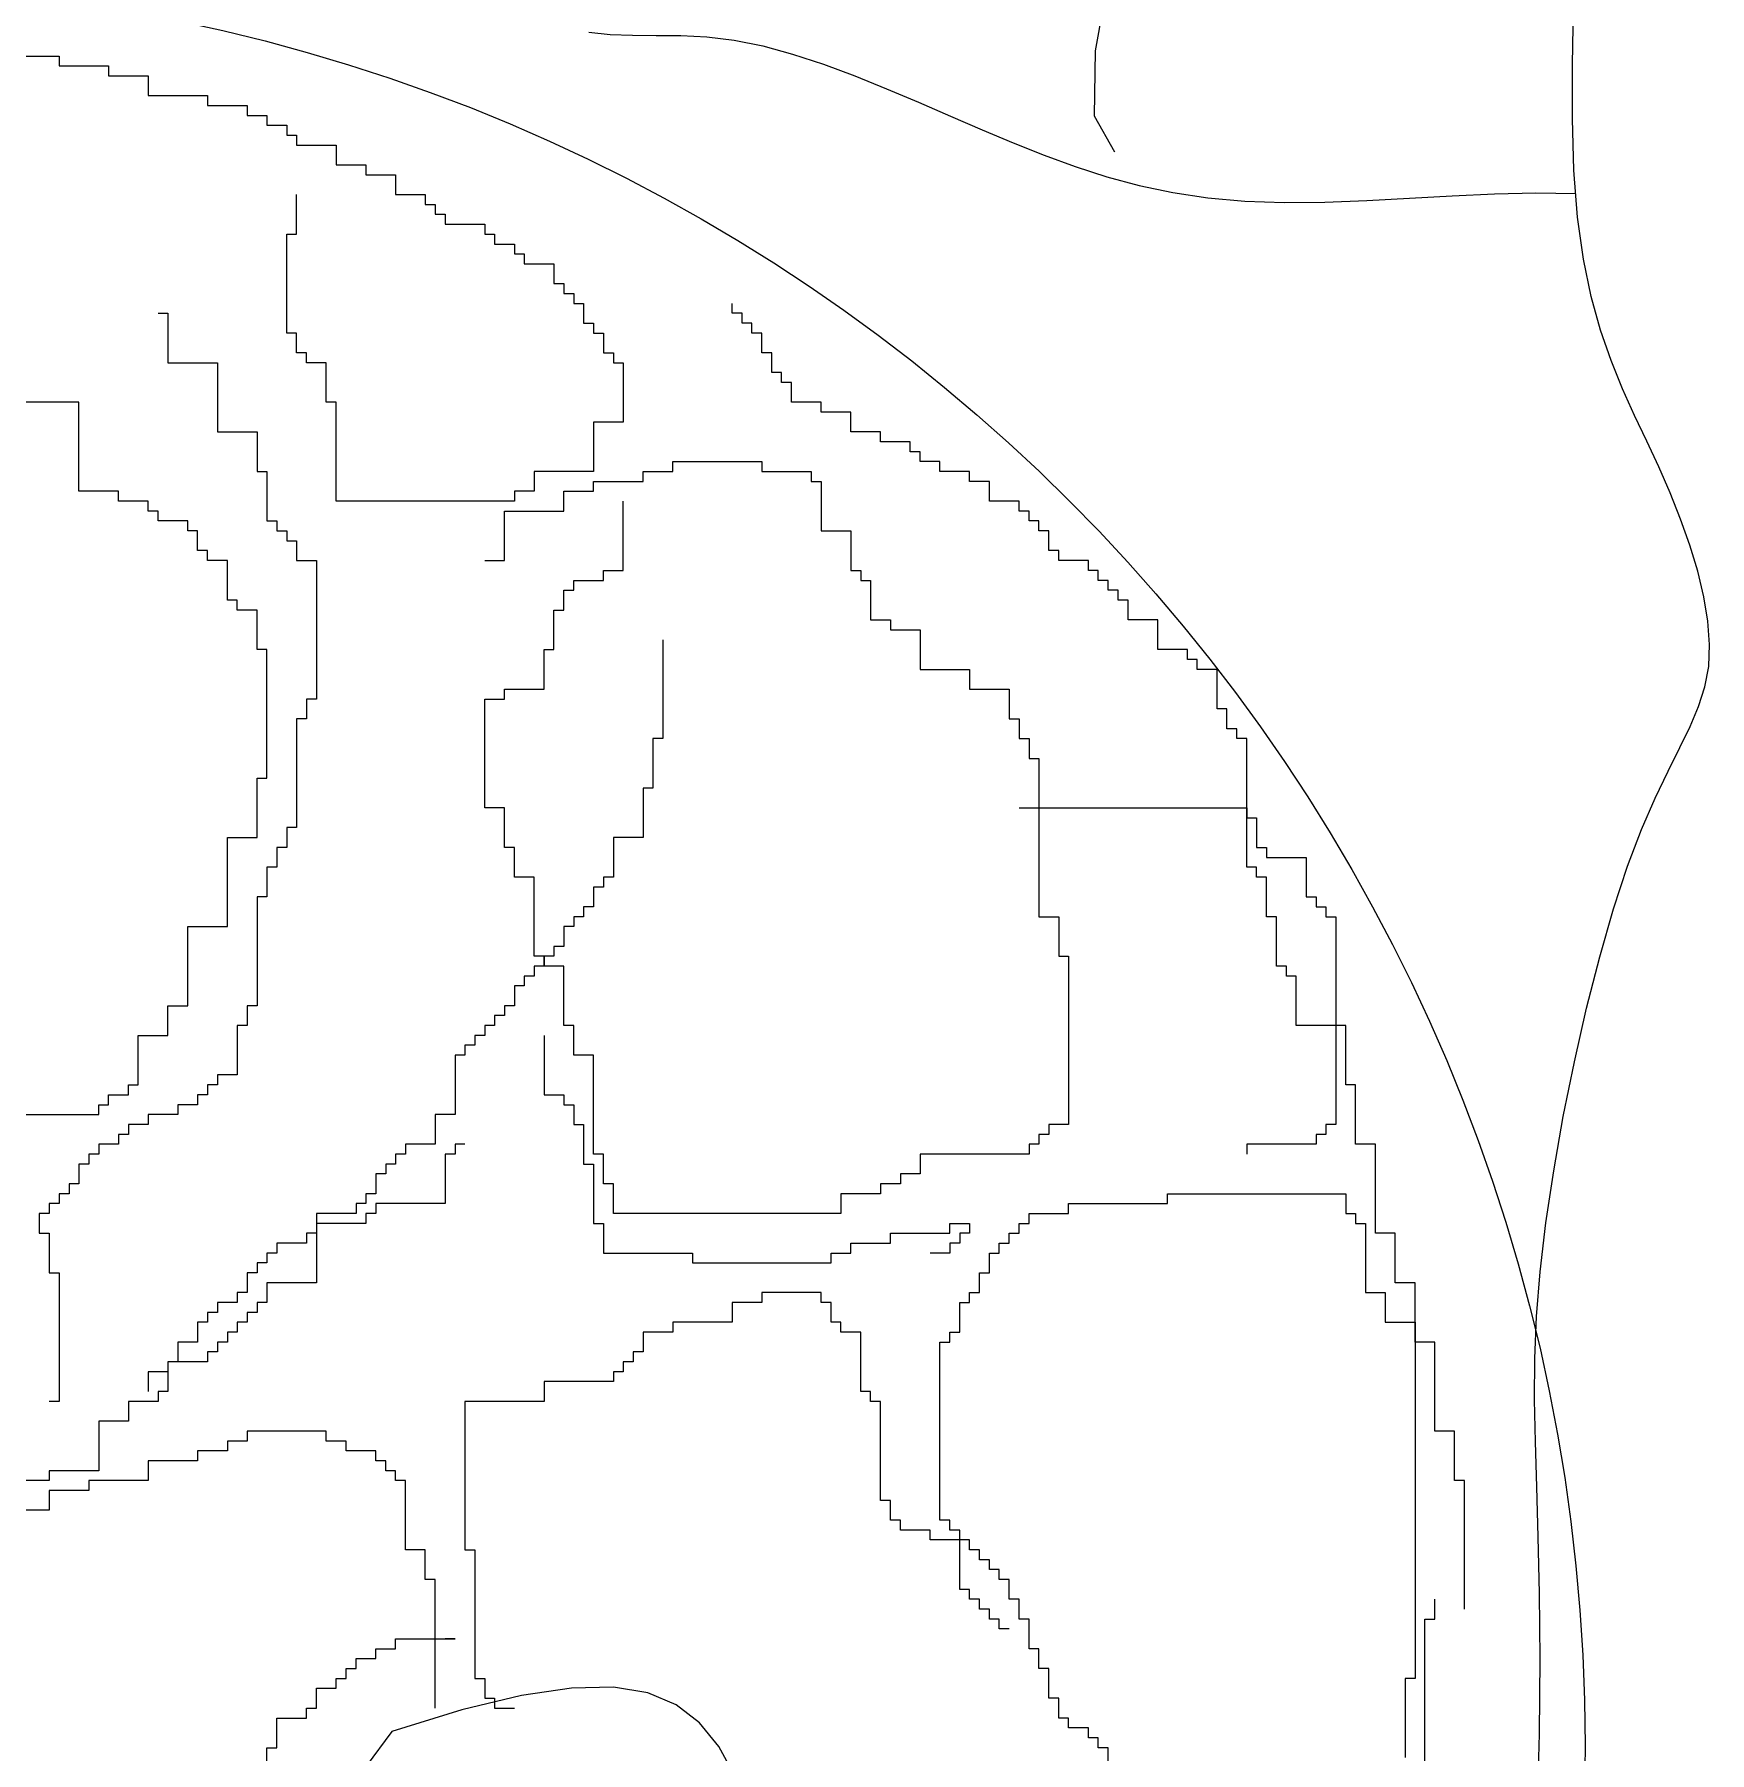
# Model space of a CAD drawing. Extents: x 1757 to 2197, y 240 to 1342.
# Drawn here: x 2137.6 to 2196.6, y 704.3 to 764.7 of the extents above; entities that cross this region are included whole.
import ezdxf

# ---------------------------------------------------------------- set-up
doc = ezdxf.new("R2010")
doc.units = 0
doc.header["$LTSCALE"] = 10
doc.header["$MEASUREMENT"] = 0
for name, color, linetype in [('3', 3, 'CONTINUOUS'), ('4', 4, 'CONTINUOUS'), ('7', 7, 'CONTINUOUS')]:
    doc.layers.add(name, color=color, linetype=linetype)

msp = doc.modelspace()

# ---------------------------------------------------------------- linework, layer by layer
at = {"layer": '3'}
for p, q in [((2134.662, 763.959), (2138.493, 763.959)), ((2138.493, 763.959), (2138.493, 763.611)), ((2138.493, 763.611), (2140.235, 763.611)), ((2140.235, 763.611), (2140.235, 763.263)), ((2140.235, 763.263), (2141.628, 763.263)), ((2141.628, 763.263), (2141.628, 762.567)), ((2141.628, 762.567), (2143.718, 762.567)), ((2143.718, 762.567), (2143.718, 762.219)), ((2143.718, 762.219), (2145.112, 762.219)), ((2145.112, 762.219), (2145.112, 761.871)), ((2145.112, 761.871), (2145.808, 761.871)), ((2145.808, 761.871), (2145.808, 761.523)), ((2145.808, 761.523), (2146.505, 761.523)), ((2146.505, 761.523), (2146.505, 761.175)), ((2146.505, 761.175), (2146.853, 761.175)), ((2146.853, 761.175), (2146.853, 760.826)), ((2146.853, 760.826), (2148.247, 760.826)), ((2148.247, 760.826), (2148.247, 760.13)), ((2148.247, 760.13), (2149.292, 760.13)), ((2149.292, 760.13), (2149.292, 759.782)), ((2149.292, 759.782), (2150.337, 759.782)), ((2150.337, 759.782), (2150.337, 759.086)), ((2146.853, 757.693), (2146.853, 759.086)), ((2150.337, 759.086), (2151.382, 759.086)), ((2151.382, 759.086), (2151.382, 758.738)), ((2151.382, 758.738), (2151.73, 758.738)), ((2151.73, 758.738), (2151.73, 758.39)), ((2151.73, 758.39), (2152.078, 758.39)), ((2152.078, 758.39), (2152.078, 758.041)), ((2146.505, 754.212), (2146.505, 757.693)), ((2146.505, 757.693), (2146.853, 757.693)), ((2152.078, 758.041), (2153.472, 758.041)), ((2153.472, 758.041), (2153.472, 757.693)), ((2153.472, 757.693), (2153.82, 757.693)), ((2153.82, 757.693), (2153.82, 757.345)), ((2153.82, 757.345), (2154.516, 757.345)), ((2154.516, 757.345), (2154.516, 756.997)), ((2154.516, 756.997), (2154.865, 756.997)), ((2154.865, 756.997), (2154.865, 756.649)), ((2154.865, 756.649), (2155.91, 756.649)), ((2155.91, 756.649), (2155.91, 755.953)), ((2155.91, 755.953), (2156.258, 755.953)), ((2156.258, 755.953), (2156.258, 755.605)), ((2156.258, 755.605), (2156.606, 755.605)), ((2156.606, 755.605), (2156.606, 755.257)), ((2156.606, 755.257), (2156.955, 755.257)), ((2156.955, 755.257), (2156.955, 754.56)), ((2162.18, 754.908), (2162.18, 755.257)), ((2141.977, 754.908), (2142.325, 754.908)), ((2142.325, 754.908), (2142.325, 753.168)), ((2162.528, 754.908), (2162.18, 754.908)), ((2162.528, 754.56), (2162.528, 754.908)), ((2146.853, 754.212), (2146.505, 754.212)), ((2146.853, 753.516), (2146.853, 754.212)), ((2156.955, 754.56), (2157.303, 754.56)), ((2157.303, 754.56), (2157.303, 754.212)), ((2157.303, 754.212), (2157.651, 754.212)), ((2157.651, 754.212), (2157.651, 753.516)), ((2162.876, 754.56), (2162.528, 754.56)), ((2162.876, 754.212), (2162.876, 754.56)), ((2163.225, 754.212), (2162.876, 754.212)), ((2163.225, 753.516), (2163.225, 754.212)), ((2147.202, 753.516), (2146.853, 753.516)), ((2147.202, 753.168), (2147.202, 753.516)), ((2157.651, 753.516), (2158, 753.516)), ((2158, 753.516), (2158, 753.168)), ((2163.573, 753.516), (2163.225, 753.516)), ((2163.573, 752.82), (2163.573, 753.516)), ((2142.325, 753.168), (2144.067, 753.168)), ((2144.067, 753.168), (2144.067, 750.731)), ((2147.898, 753.168), (2147.202, 753.168)), ((2147.898, 751.775), (2147.898, 753.168)), ((2158, 753.168), (2158.348, 753.168)), ((2158.348, 753.168), (2158.348, 751.079)), ((2163.921, 752.82), (2163.573, 752.82)), ((2163.921, 752.472), (2163.921, 752.82)), ((2164.27, 752.472), (2163.921, 752.472)), ((2164.27, 751.775), (2164.27, 752.472)), ((2139.19, 751.775), (2136.404, 751.775)), ((2139.19, 748.642), (2139.19, 751.775)), ((2148.247, 751.775), (2147.898, 751.775)), ((2148.247, 748.294), (2148.247, 751.775)), ((2165.315, 751.775), (2164.27, 751.775)), ((2165.315, 751.427), (2165.315, 751.775)), ((2158.348, 751.079), (2157.303, 751.079)), ((2157.303, 751.079), (2157.303, 749.339)), ((2166.36, 751.427), (2165.315, 751.427)), ((2166.36, 750.731), (2166.36, 751.427)), ((2144.067, 750.731), (2145.46, 750.731)), ((2145.46, 750.731), (2145.46, 749.339)), ((2167.405, 750.731), (2166.36, 750.731)), ((2167.405, 750.383), (2167.405, 750.731)), ((2168.45, 750.383), (2167.405, 750.383)), ((2168.45, 750.035), (2168.45, 750.383)), ((2168.798, 750.035), (2168.45, 750.035)), ((2168.798, 749.687), (2168.798, 750.035)), ((2145.46, 749.339), (2145.808, 749.339)), ((2145.808, 749.339), (2145.808, 747.598)), ((2157.303, 749.339), (2155.213, 749.339)), ((2155.213, 749.339), (2155.213, 748.642)), ((2159.045, 748.991), (2159.045, 749.339)), ((2159.045, 749.339), (2160.09, 749.339)), ((2160.09, 749.339), (2160.09, 749.687)), ((2160.09, 749.687), (2163.225, 749.687)), ((2163.225, 749.687), (2163.225, 749.339)), ((2163.225, 749.339), (2164.966, 749.339)), ((2164.966, 749.339), (2164.966, 748.991)), ((2169.495, 749.687), (2168.798, 749.687)), ((2169.495, 749.339), (2169.495, 749.687)), ((2170.54, 749.339), (2169.495, 749.339)), ((2170.54, 748.991), (2170.54, 749.339)), ((2140.583, 748.642), (2139.19, 748.642)), ((2140.583, 748.294), (2140.583, 748.642)), ((2155.213, 748.642), (2154.516, 748.642)), ((2154.516, 748.642), (2154.516, 748.294)), ((2156.258, 747.946), (2156.258, 748.642)), ((2156.258, 748.642), (2157.303, 748.642)), ((2157.303, 748.642), (2157.303, 748.991)), ((2157.303, 748.991), (2159.045, 748.991)), ((2164.966, 748.991), (2165.315, 748.991)), ((2165.315, 748.991), (2165.315, 747.25)), ((2171.236, 748.991), (2170.54, 748.991)), ((2171.236, 748.294), (2171.236, 748.991)), ((2141.628, 748.294), (2140.583, 748.294)), ((2141.628, 747.946), (2141.628, 748.294)), ((2141.977, 747.946), (2141.628, 747.946)), ((2141.977, 747.598), (2141.977, 747.946)), ((2154.516, 748.294), (2148.247, 748.294)), ((2154.168, 746.206), (2154.168, 747.946)), ((2154.168, 747.946), (2156.258, 747.946)), ((2158.348, 745.858), (2158.348, 748.294)), ((2172.281, 748.294), (2171.236, 748.294)), ((2172.281, 747.946), (2172.281, 748.294)), ((2172.629, 747.946), (2172.281, 747.946)), ((2172.629, 747.598), (2172.629, 747.946)), ((2143.022, 747.598), (2141.977, 747.598)), ((2143.022, 747.25), (2143.022, 747.598)), ((2145.808, 747.598), (2146.157, 747.598)), ((2146.157, 747.598), (2146.157, 747.25)), ((2172.978, 747.598), (2172.629, 747.598)), ((2172.978, 747.25), (2172.978, 747.598)), ((2143.37, 747.25), (2143.022, 747.25)), ((2143.37, 746.554), (2143.37, 747.25)), ((2146.157, 747.25), (2146.505, 747.25)), ((2146.505, 747.25), (2146.505, 746.902)), ((2146.505, 746.902), (2146.853, 746.902)), ((2146.853, 746.902), (2146.853, 746.206)), ((2165.315, 747.25), (2166.36, 747.25)), ((2166.36, 747.25), (2166.36, 745.858)), ((2173.326, 747.25), (2172.978, 747.25)), ((2173.326, 746.554), (2173.326, 747.25)), ((2143.718, 746.554), (2143.37, 746.554)), ((2143.718, 746.206), (2143.718, 746.554)), ((2144.415, 746.206), (2143.718, 746.206)), ((2144.415, 744.813), (2144.415, 746.206)), ((2146.853, 746.206), (2147.55, 746.206)), ((2147.55, 746.206), (2147.55, 741.332)), ((2153.472, 746.206), (2154.168, 746.206)), ((2173.674, 746.554), (2173.326, 746.554)), ((2173.674, 746.206), (2173.674, 746.554)), ((2174.719, 746.206), (2173.674, 746.206)), ((2174.719, 745.858), (2174.719, 746.206)), ((2157.651, 745.509), (2157.651, 745.858)), ((2157.651, 745.858), (2158.348, 745.858)), ((2166.36, 745.858), (2166.708, 745.858)), ((2166.708, 745.858), (2166.708, 745.509)), ((2175.068, 745.858), (2174.719, 745.858)), ((2175.068, 745.509), (2175.068, 745.858)), ((2156.258, 744.465), (2156.258, 745.161)), ((2156.258, 745.161), (2156.606, 745.161)), ((2156.606, 745.161), (2156.606, 745.509)), ((2156.606, 745.509), (2157.651, 745.509)), ((2166.708, 745.509), (2167.056, 745.509)), ((2167.056, 745.509), (2167.056, 744.117)), ((2175.416, 745.509), (2175.068, 745.509)), ((2175.416, 745.161), (2175.416, 745.509)), ((2175.764, 745.161), (2175.416, 745.161)), ((2175.764, 744.813), (2175.764, 745.161)), ((2144.763, 744.813), (2144.415, 744.813)), ((2144.763, 744.465), (2144.763, 744.813)), ((2145.46, 744.465), (2144.763, 744.465)), ((2145.46, 743.073), (2145.46, 744.465)), ((2155.91, 743.073), (2155.91, 744.465)), ((2155.91, 744.465), (2156.258, 744.465)), ((2176.113, 744.813), (2175.764, 744.813)), ((2176.113, 744.117), (2176.113, 744.813)), ((2167.056, 744.117), (2167.753, 744.117)), ((2167.753, 744.117), (2167.753, 743.769)), ((2167.753, 743.769), (2168.798, 743.769)), ((2168.798, 743.769), (2168.798, 742.376)), ((2177.158, 744.117), (2176.113, 744.117)), ((2177.158, 743.073), (2177.158, 744.117)), ((2159.741, 743.421), (2159.741, 739.94)), ((2145.808, 743.073), (2145.46, 743.073)), ((2145.808, 738.547), (2145.808, 743.073)), ((2155.561, 741.68), (2155.561, 743.073)), ((2155.561, 743.073), (2155.91, 743.073)), ((2178.203, 743.073), (2177.158, 743.073)), ((2178.203, 742.724), (2178.203, 743.073)), ((2178.551, 742.724), (2178.203, 742.724)), ((2178.551, 742.376), (2178.551, 742.724)), ((2168.798, 742.376), (2170.54, 742.376)), ((2170.54, 742.376), (2170.54, 741.68)), ((2179.248, 742.376), (2178.551, 742.376)), ((2179.248, 740.984), (2179.248, 742.376)), ((2147.55, 741.332), (2147.202, 741.332)), ((2147.202, 741.332), (2147.202, 740.636)), ((2153.472, 737.503), (2153.472, 741.332)), ((2153.472, 741.332), (2154.168, 741.332)), ((2154.168, 741.332), (2154.168, 741.68)), ((2154.168, 741.68), (2155.561, 741.68)), ((2170.54, 741.68), (2171.933, 741.68)), ((2171.933, 741.68), (2171.933, 740.636)), ((2179.596, 740.984), (2179.248, 740.984)), ((2179.596, 740.288), (2179.596, 740.984)), ((2147.202, 740.636), (2146.853, 740.636)), ((2146.853, 740.636), (2146.853, 736.807)), ((2171.933, 740.636), (2172.281, 740.636)), ((2172.281, 740.636), (2172.281, 739.94)), ((2179.944, 740.288), (2179.596, 740.288)), ((2179.944, 739.94), (2179.944, 740.288)), ((2159.741, 739.94), (2159.393, 739.94)), ((2159.393, 739.94), (2159.393, 738.199)), ((2172.281, 739.94), (2172.629, 739.94)), ((2172.629, 739.94), (2172.629, 739.243)), ((2180.293, 739.94), (2179.944, 739.94)), ((2180.293, 735.414), (2180.293, 739.94)), ((2172.629, 739.243), (2172.978, 739.243)), ((2172.978, 739.243), (2172.978, 733.674)), ((2145.46, 736.458), (2145.46, 738.547)), ((2145.46, 738.547), (2145.808, 738.547)), ((2159.393, 738.199), (2159.045, 738.199)), ((2159.045, 738.199), (2159.045, 736.458)), ((2154.168, 737.503), (2153.472, 737.503)), ((2154.168, 736.11), (2154.168, 737.503)), ((2172.281, 737.503), (2180.293, 737.503)), ((2180.293, 737.503), (2180.293, 737.155)), ((2180.293, 737.155), (2180.641, 737.155)), ((2180.641, 737.155), (2180.641, 736.11)), ((2144.415, 733.325), (2144.415, 736.458)), ((2144.415, 736.458), (2145.46, 736.458)), ((2146.853, 736.807), (2146.505, 736.807)), ((2146.505, 736.807), (2146.505, 736.11)), ((2159.045, 736.458), (2158, 736.458)), ((2158, 736.458), (2158, 735.066)), ((2146.505, 736.11), (2146.157, 736.11)), ((2146.157, 736.11), (2146.157, 735.414)), ((2154.516, 736.11), (2154.168, 736.11)), ((2154.516, 735.066), (2154.516, 736.11)), ((2180.641, 736.11), (2180.989, 736.11)), ((2180.989, 736.11), (2180.989, 735.762)), ((2146.157, 735.414), (2145.808, 735.414)), ((2145.808, 735.414), (2145.808, 734.37)), ((2180.641, 735.414), (2180.293, 735.414)), ((2180.641, 735.066), (2180.641, 735.414)), ((2180.989, 735.762), (2182.383, 735.762)), ((2182.383, 735.762), (2182.383, 734.37)), ((2155.213, 735.066), (2154.516, 735.066)), ((2155.213, 732.281), (2155.213, 735.066)), ((2157.651, 734.718), (2157.303, 734.718)), ((2157.303, 734.718), (2157.303, 734.022)), ((2158, 735.066), (2157.651, 735.066)), ((2157.651, 735.066), (2157.651, 734.718)), ((2180.989, 735.066), (2180.641, 735.066)), ((2180.989, 733.674), (2180.989, 735.066)), ((2145.808, 734.37), (2145.46, 734.37)), ((2145.46, 734.37), (2145.46, 730.54)), ((2182.383, 734.37), (2182.731, 734.37)), ((2182.731, 734.37), (2182.731, 734.022)), ((2156.955, 733.674), (2156.606, 733.674)), ((2156.606, 733.674), (2156.606, 733.325)), ((2157.303, 734.022), (2156.955, 734.022)), ((2156.955, 734.022), (2156.955, 733.674)), ((2172.978, 733.674), (2173.674, 733.674)), ((2173.674, 733.674), (2173.674, 732.281)), ((2181.338, 733.674), (2180.989, 733.674)), ((2181.338, 731.933), (2181.338, 733.674)), ((2182.731, 734.022), (2183.079, 734.022)), ((2183.079, 734.022), (2183.079, 733.674)), ((2183.079, 733.674), (2183.428, 733.674)), ((2183.428, 733.674), (2183.428, 726.363)), ((2143.022, 730.54), (2143.022, 733.325)), ((2143.022, 733.325), (2144.415, 733.325)), ((2156.606, 733.325), (2156.258, 733.325)), ((2156.258, 733.325), (2156.258, 732.629)), ((2155.561, 732.281), (2155.213, 732.281)), ((2155.91, 732.281), (2155.561, 732.281)), ((2155.561, 732.281), (2155.561, 731.933)), ((2155.561, 731.933), (2155.561, 732.281)), ((2156.258, 732.629), (2155.91, 732.629)), ((2155.91, 732.629), (2155.91, 732.281)), ((2173.674, 732.281), (2174.023, 732.281)), ((2174.023, 732.281), (2174.023, 726.363)), ((2155.561, 731.933), (2155.213, 731.933)), ((2155.213, 731.933), (2155.213, 731.585)), ((2156.258, 731.933), (2155.561, 731.933)), ((2156.258, 729.844), (2156.258, 731.933)), ((2181.686, 731.933), (2181.338, 731.933)), ((2181.686, 731.585), (2181.686, 731.933)), ((2154.865, 731.237), (2154.516, 731.237)), ((2154.516, 731.237), (2154.516, 730.54)), ((2155.213, 731.585), (2154.865, 731.585)), ((2154.865, 731.585), (2154.865, 731.237)), ((2182.034, 731.585), (2181.686, 731.585)), ((2182.034, 729.844), (2182.034, 731.585)), ((2142.325, 729.496), (2142.325, 730.54)), ((2142.325, 730.54), (2143.022, 730.54)), ((2145.46, 730.54), (2145.112, 730.54)), ((2145.112, 730.54), (2145.112, 729.844)), ((2154.516, 730.54), (2154.168, 730.54)), ((2154.168, 730.54), (2154.168, 730.192)), ((2145.112, 729.844), (2144.763, 729.844)), ((2144.763, 729.844), (2144.763, 728.104)), ((2153.82, 729.844), (2153.472, 729.844)), ((2153.472, 729.844), (2153.472, 729.496)), ((2154.168, 730.192), (2153.82, 730.192)), ((2153.82, 730.192), (2153.82, 729.844)), ((2156.606, 729.844), (2156.258, 729.844)), ((2156.606, 728.8), (2156.606, 729.844)), ((2183.776, 729.844), (2182.034, 729.844)), ((2183.776, 727.756), (2183.776, 729.844)), ((2141.28, 727.756), (2141.28, 729.496)), ((2141.28, 729.496), (2142.325, 729.496)), ((2153.472, 729.496), (2153.123, 729.496)), ((2153.123, 729.496), (2153.123, 729.148)), ((2155.561, 729.496), (2155.561, 727.407)), ((2152.775, 728.8), (2152.427, 728.8)), ((2152.427, 728.8), (2152.427, 726.711)), ((2153.123, 729.148), (2152.775, 729.148)), ((2152.775, 729.148), (2152.775, 728.8)), ((2157.303, 728.8), (2156.606, 728.8)), ((2157.303, 725.319), (2157.303, 728.8)), ((2144.763, 728.104), (2144.067, 728.104)), ((2144.067, 728.104), (2144.067, 727.756)), ((2140.235, 727.059), (2140.235, 727.407)), ((2140.235, 727.407), (2140.932, 727.407)), ((2140.932, 727.407), (2140.932, 727.756)), ((2140.932, 727.756), (2141.28, 727.756)), ((2143.718, 727.407), (2143.37, 727.407)), ((2143.37, 727.407), (2143.37, 727.059)), ((2144.067, 727.756), (2143.718, 727.756)), ((2143.718, 727.756), (2143.718, 727.407)), ((2155.561, 727.407), (2156.258, 727.407)), ((2156.258, 727.407), (2156.258, 727.059)), ((2184.124, 727.756), (2183.776, 727.756)), ((2184.124, 725.667), (2184.124, 727.756)), ((2139.887, 726.711), (2139.887, 727.059)), ((2139.887, 727.059), (2140.235, 727.059)), ((2143.37, 727.059), (2142.673, 727.059)), ((2142.673, 727.059), (2142.673, 726.711)), ((2156.258, 727.059), (2156.606, 727.059)), ((2156.606, 727.059), (2156.606, 726.363)), ((2136.752, 726.711), (2139.887, 726.711)), ((2141.628, 726.363), (2140.932, 726.363)), ((2140.932, 726.363), (2140.932, 726.015)), ((2142.673, 726.711), (2141.628, 726.711)), ((2141.628, 726.711), (2141.628, 726.363)), ((2152.427, 726.711), (2151.73, 726.711)), ((2151.73, 726.711), (2151.73, 725.667)), ((2156.606, 726.363), (2156.955, 726.363)), ((2156.955, 726.363), (2156.955, 724.971)), ((2174.023, 726.363), (2173.326, 726.363)), ((2173.326, 726.363), (2173.326, 726.015)), ((2183.428, 726.363), (2183.079, 726.363)), ((2183.079, 726.363), (2183.079, 726.015)), ((2140.583, 725.667), (2139.887, 725.667)), ((2139.887, 725.667), (2139.887, 725.319)), ((2140.932, 726.015), (2140.583, 726.015)), ((2140.583, 726.015), (2140.583, 725.667)), ((2151.73, 725.667), (2150.685, 725.667)), ((2150.685, 725.667), (2150.685, 725.319)), ((2152.775, 725.667), (2152.427, 725.667)), ((2152.427, 725.667), (2152.427, 725.319)), ((2172.978, 725.667), (2172.629, 725.667)), ((2172.629, 725.667), (2172.629, 725.319)), ((2173.326, 726.015), (2172.978, 726.015)), ((2172.978, 726.015), (2172.978, 725.667)), ((2182.731, 725.667), (2180.293, 725.667)), ((2180.293, 725.667), (2180.293, 725.319)), ((2183.079, 726.015), (2182.731, 726.015)), ((2182.731, 726.015), (2182.731, 725.667)), ((2184.821, 725.667), (2184.124, 725.667)), ((2184.821, 722.534), (2184.821, 725.667)), ((2139.538, 724.971), (2139.19, 724.971)), ((2139.19, 724.971), (2139.19, 724.274)), ((2139.887, 725.319), (2139.538, 725.319)), ((2139.538, 725.319), (2139.538, 724.971)), ((2150.337, 724.971), (2149.988, 724.971)), ((2149.988, 724.971), (2149.988, 724.623)), ((2150.685, 725.319), (2150.337, 725.319)), ((2150.337, 725.319), (2150.337, 724.971)), ((2152.427, 725.319), (2152.078, 725.319)), ((2152.078, 725.319), (2152.078, 723.578)), ((2156.955, 724.971), (2157.303, 724.971)), ((2157.651, 725.319), (2157.303, 725.319)), ((2157.303, 724.971), (2157.303, 722.882)), ((2157.651, 724.274), (2157.651, 725.319)), ((2172.629, 725.319), (2168.798, 725.319)), ((2168.798, 725.319), (2168.798, 724.623)), ((2149.988, 724.623), (2149.64, 724.623)), ((2149.64, 724.623), (2149.64, 723.926)), ((2168.798, 724.623), (2168.101, 724.623)), ((2168.101, 724.623), (2168.101, 724.274)), ((2138.842, 723.926), (2138.493, 723.926)), ((2138.493, 723.926), (2138.493, 723.578)), ((2139.19, 724.274), (2138.842, 724.274)), ((2138.842, 724.274), (2138.842, 723.926)), ((2149.64, 723.926), (2149.292, 723.926)), ((2149.292, 723.926), (2149.292, 723.578)), ((2158, 724.274), (2157.651, 724.274)), ((2158, 723.23), (2158, 724.274)), ((2167.405, 723.926), (2166.011, 723.926)), ((2166.011, 723.926), (2166.011, 723.23)), ((2168.101, 724.274), (2167.405, 724.274)), ((2167.405, 724.274), (2167.405, 723.926)), ((2177.506, 723.578), (2177.506, 723.926)), ((2177.506, 723.926), (2183.776, 723.926)), ((2183.776, 723.926), (2183.776, 723.23)), ((2138.145, 723.23), (2137.797, 723.23)), ((2137.797, 723.23), (2137.797, 722.534)), ((2138.493, 723.578), (2138.145, 723.578)), ((2138.145, 723.578), (2138.145, 723.23)), ((2148.943, 723.23), (2147.55, 723.23)), ((2147.55, 723.23), (2147.55, 720.793)), ((2149.292, 723.578), (2148.943, 723.578)), ((2148.943, 723.578), (2148.943, 723.23)), ((2149.64, 723.23), (2149.292, 723.23)), ((2149.292, 723.23), (2149.292, 722.882)), ((2152.078, 723.578), (2149.64, 723.578)), ((2149.64, 723.578), (2149.64, 723.23)), ((2166.011, 723.23), (2158, 723.23)), ((2172.629, 722.882), (2172.629, 723.23)), ((2172.629, 723.23), (2174.023, 723.23)), ((2174.023, 723.23), (2174.023, 723.578)), ((2174.023, 723.578), (2177.506, 723.578)), ((2183.776, 723.23), (2184.124, 723.23)), ((2184.124, 723.23), (2184.124, 722.882)), ((2149.292, 722.882), (2147.55, 722.882)), ((2147.55, 722.882), (2147.55, 722.534)), ((2157.303, 722.882), (2157.651, 722.882)), ((2157.651, 722.882), (2157.651, 721.838)), ((2169.843, 722.534), (2169.843, 722.882)), ((2169.843, 722.882), (2170.54, 722.882)), ((2170.54, 722.882), (2170.54, 722.534)), ((2172.281, 722.534), (2172.281, 722.882)), ((2172.281, 722.882), (2172.629, 722.882)), ((2184.124, 722.882), (2184.473, 722.882)), ((2184.473, 722.882), (2184.473, 720.445)), ((2137.797, 722.534), (2138.145, 722.534)), ((2138.145, 722.534), (2138.145, 721.141)), ((2147.202, 722.186), (2146.157, 722.186)), ((2146.157, 722.186), (2146.157, 721.838)), ((2147.55, 722.534), (2147.202, 722.534)), ((2147.202, 722.534), (2147.202, 722.186)), ((2166.36, 721.838), (2166.36, 722.186)), ((2166.36, 722.186), (2167.753, 722.186)), ((2167.753, 722.186), (2167.753, 722.534)), ((2167.753, 722.534), (2169.843, 722.534)), ((2170.191, 722.186), (2169.843, 722.186)), ((2169.843, 722.186), (2169.843, 721.838)), ((2170.54, 722.534), (2170.191, 722.534)), ((2170.191, 722.534), (2170.191, 722.186)), ((2171.584, 721.838), (2171.584, 722.186)), ((2171.584, 722.186), (2171.933, 722.186)), ((2171.933, 722.186), (2171.933, 722.534)), ((2171.933, 722.534), (2172.281, 722.534)), ((2185.518, 722.534), (2184.821, 722.534)), ((2185.518, 720.793), (2185.518, 722.534)), ((2145.808, 721.49), (2145.46, 721.49)), ((2145.46, 721.49), (2145.46, 721.141)), ((2146.157, 721.838), (2145.808, 721.838)), ((2145.808, 721.838), (2145.808, 721.49)), ((2157.651, 721.838), (2160.786, 721.838)), ((2160.786, 721.838), (2160.786, 721.49)), ((2160.786, 721.49), (2165.663, 721.49)), ((2165.663, 721.49), (2165.663, 721.838)), ((2165.663, 721.838), (2166.36, 721.838)), ((2169.843, 721.838), (2169.146, 721.838)), ((2171.236, 721.141), (2171.236, 721.838)), ((2171.236, 721.838), (2171.584, 721.838)), ((2138.145, 721.141), (2138.493, 721.141)), ((2138.493, 721.141), (2138.493, 716.616)), ((2145.46, 721.141), (2145.112, 721.141)), ((2145.112, 721.141), (2145.112, 720.445)), ((2147.55, 720.793), (2145.808, 720.793)), ((2145.808, 720.793), (2145.808, 720.097)), ((2170.888, 720.445), (2170.888, 721.141)), ((2170.888, 721.141), (2171.236, 721.141)), ((2186.214, 720.793), (2185.518, 720.793)), ((2186.214, 718.705), (2186.214, 720.793)), ((2145.112, 720.445), (2144.763, 720.445)), ((2144.763, 720.445), (2144.763, 720.097)), ((2165.315, 720.445), (2163.225, 720.445)), ((2163.225, 720.445), (2163.225, 720.097)), ((2165.315, 720.097), (2165.315, 720.445)), ((2170.54, 720.097), (2170.54, 720.445)), ((2170.54, 720.445), (2170.888, 720.445)), ((2184.473, 720.445), (2185.169, 720.445)), ((2185.169, 720.445), (2185.169, 719.401)), ((2144.067, 719.749), (2143.718, 719.749)), ((2143.718, 719.749), (2143.718, 719.401)), ((2144.763, 720.097), (2144.067, 720.097)), ((2144.067, 720.097), (2144.067, 719.749)), ((2145.46, 719.749), (2145.112, 719.749)), ((2145.112, 719.749), (2145.112, 719.401)), ((2145.808, 720.097), (2145.46, 720.097)), ((2145.46, 720.097), (2145.46, 719.749)), ((2163.225, 720.097), (2162.18, 720.097)), ((2162.18, 720.097), (2162.18, 719.401)), ((2165.663, 720.097), (2165.315, 720.097)), ((2165.663, 719.401), (2165.663, 720.097)), ((2170.191, 719.053), (2170.191, 720.097)), ((2170.191, 720.097), (2170.54, 720.097)), ((2143.718, 719.401), (2143.37, 719.401)), ((2143.37, 719.401), (2143.37, 718.705)), ((2144.763, 719.053), (2144.415, 719.053)), ((2144.415, 719.053), (2144.415, 718.705)), ((2145.112, 719.401), (2144.763, 719.401)), ((2144.763, 719.401), (2144.763, 719.053)), ((2160.09, 719.053), (2159.045, 719.053)), ((2159.045, 719.053), (2159.045, 718.357)), ((2162.18, 719.401), (2160.09, 719.401)), ((2160.09, 719.401), (2160.09, 719.053)), ((2166.011, 719.401), (2165.663, 719.401)), ((2166.011, 719.053), (2166.011, 719.401)), ((2166.708, 719.053), (2166.011, 719.053)), ((2166.708, 716.964), (2166.708, 719.053)), ((2169.843, 718.705), (2169.843, 719.053)), ((2169.843, 719.053), (2170.191, 719.053)), ((2185.169, 719.401), (2186.214, 719.401)), ((2186.214, 719.401), (2186.214, 706.869)), ((2143.37, 718.705), (2142.673, 718.705)), ((2142.673, 718.705), (2142.673, 718.008)), ((2144.067, 718.357), (2143.718, 718.357)), ((2143.718, 718.357), (2143.718, 718.008)), ((2144.415, 718.705), (2144.067, 718.705)), ((2144.067, 718.705), (2144.067, 718.357)), ((2159.045, 718.357), (2158.696, 718.357)), ((2158.696, 718.357), (2158.696, 718.008)), ((2169.495, 712.439), (2169.495, 718.705)), ((2169.495, 718.705), (2169.843, 718.705)), ((2186.911, 718.705), (2186.214, 718.705)), ((2186.911, 715.572), (2186.911, 718.705)), ((2143.718, 718.008), (2142.325, 718.008)), ((2142.325, 718.008), (2142.325, 716.964)), ((2142.673, 718.008), (2142.325, 718.008)), ((2142.325, 718.008), (2142.325, 717.66)), ((2158.696, 718.008), (2158.348, 718.008)), ((2158.348, 718.008), (2158.348, 717.66)), ((2142.325, 717.66), (2141.628, 717.66)), ((2141.628, 717.66), (2141.628, 716.964)), ((2158, 717.312), (2155.561, 717.312)), ((2155.561, 717.312), (2155.561, 716.616)), ((2158.348, 717.66), (2158, 717.66)), ((2158, 717.66), (2158, 717.312)), ((2138.493, 716.616), (2138.145, 716.616)), ((2141.977, 716.616), (2140.932, 716.616)), ((2140.932, 716.616), (2140.932, 715.92)), ((2142.325, 716.964), (2141.977, 716.964)), ((2141.977, 716.964), (2141.977, 716.616)), ((2155.561, 716.616), (2152.775, 716.616)), ((2152.775, 716.616), (2152.775, 711.394)), ((2167.056, 716.964), (2166.708, 716.964)), ((2167.056, 716.616), (2167.056, 716.964)), ((2167.405, 716.616), (2167.056, 716.616)), ((2167.405, 713.135), (2167.405, 716.616)), ((2140.932, 715.92), (2139.887, 715.92)), ((2139.887, 715.92), (2139.887, 714.179)), ((2147.898, 715.572), (2145.112, 715.572)), ((2145.112, 715.572), (2145.112, 715.223)), ((2147.898, 715.223), (2147.898, 715.572)), ((2187.607, 715.572), (2186.911, 715.572)), ((2187.607, 713.831), (2187.607, 715.572)), ((2144.415, 714.875), (2143.37, 714.875)), ((2143.37, 714.875), (2143.37, 714.527)), ((2145.112, 715.223), (2144.415, 715.223)), ((2144.415, 715.223), (2144.415, 714.875)), ((2148.595, 715.223), (2147.898, 715.223)), ((2148.595, 714.875), (2148.595, 715.223)), ((2149.64, 714.875), (2148.595, 714.875)), ((2149.64, 714.527), (2149.64, 714.875)), ((2139.887, 714.179), (2138.145, 714.179)), ((2138.145, 714.179), (2138.145, 713.831)), ((2143.37, 714.527), (2141.628, 714.527)), ((2141.628, 714.527), (2141.628, 713.831)), ((2149.988, 714.527), (2149.64, 714.527)), ((2149.988, 714.179), (2149.988, 714.527)), ((2150.337, 714.179), (2149.988, 714.179)), ((2150.337, 713.831), (2150.337, 714.179)), ((2138.145, 713.831), (2137.1, 713.831)), ((2139.538, 713.483), (2138.145, 713.483)), ((2138.145, 713.483), (2138.145, 712.787)), ((2141.628, 713.831), (2139.538, 713.831)), ((2139.538, 713.831), (2139.538, 713.483)), ((2150.685, 713.831), (2150.337, 713.831)), ((2150.685, 711.394), (2150.685, 713.831)), ((2187.956, 713.831), (2187.607, 713.831)), ((2187.956, 709.306), (2187.956, 713.831)), ((2167.753, 713.135), (2167.405, 713.135)), ((2167.753, 712.439), (2167.753, 713.135)), ((2138.145, 712.787), (2133.965, 712.787)), ((2168.101, 712.439), (2167.753, 712.439)), ((2168.101, 712.09), (2168.101, 712.439)), ((2169.843, 712.439), (2169.495, 712.439)), ((2169.843, 712.09), (2169.843, 712.439)), ((2169.146, 712.09), (2168.101, 712.09)), ((2169.146, 711.742), (2169.146, 712.09)), ((2170.191, 711.742), (2169.146, 711.742)), ((2170.191, 712.09), (2169.843, 712.09)), ((2170.191, 711.742), (2170.191, 712.09)), ((2170.54, 711.742), (2170.191, 711.742)), ((2170.191, 710.002), (2170.191, 711.742)), ((2170.54, 711.394), (2170.54, 711.742)), ((2151.382, 711.394), (2150.685, 711.394)), ((2151.382, 710.35), (2151.382, 711.394)), ((2152.775, 711.394), (2153.123, 711.394)), ((2153.123, 711.394), (2153.123, 706.869)), ((2170.888, 711.394), (2170.54, 711.394)), ((2170.888, 711.046), (2170.888, 711.394)), ((2171.236, 711.046), (2170.888, 711.046)), ((2171.236, 710.698), (2171.236, 711.046)), ((2171.584, 710.698), (2171.236, 710.698)), ((2171.584, 710.35), (2171.584, 710.698)), ((2151.73, 710.35), (2151.382, 710.35)), ((2151.73, 705.824), (2151.73, 710.35)), ((2170.54, 710.002), (2170.191, 710.002)), ((2170.54, 709.654), (2170.54, 710.002)), ((2171.933, 710.35), (2171.584, 710.35)), ((2171.933, 709.654), (2171.933, 710.35)), ((2170.888, 709.654), (2170.54, 709.654)), ((2170.888, 709.306), (2170.888, 709.654)), ((2171.236, 709.306), (2170.888, 709.306)), ((2171.236, 708.957), (2171.236, 709.306)), ((2172.281, 709.654), (2171.933, 709.654)), ((2172.281, 708.957), (2172.281, 709.654)), ((2186.911, 708.957), (2186.911, 709.654)), ((2171.584, 708.957), (2171.236, 708.957)), ((2171.584, 708.609), (2171.584, 708.957)), ((2172.629, 708.957), (2172.281, 708.957)), ((2172.629, 707.913), (2172.629, 708.957)), ((2186.563, 698.514), (2186.563, 708.957)), ((2186.563, 708.957), (2186.911, 708.957)), ((2150.337, 707.913), (2150.337, 708.261)), ((2150.337, 708.261), (2152.427, 708.261)), ((2152.427, 708.261), (2152.078, 708.261)), ((2171.933, 708.609), (2171.584, 708.609)), ((2148.943, 707.217), (2148.943, 707.565)), ((2148.943, 707.565), (2149.64, 707.565)), ((2149.64, 707.565), (2149.64, 707.913)), ((2149.64, 707.913), (2150.337, 707.913)), ((2172.978, 707.913), (2172.629, 707.913)), ((2172.978, 707.217), (2172.978, 707.913)), ((2148.247, 706.521), (2148.247, 706.869)), ((2148.247, 706.869), (2148.595, 706.869)), ((2148.595, 706.869), (2148.595, 707.217)), ((2148.595, 707.217), (2148.943, 707.217)), ((2153.123, 706.869), (2153.472, 706.869)), ((2153.472, 706.869), (2153.472, 706.173)), ((2173.326, 707.217), (2172.978, 707.217)), ((2173.326, 706.173), (2173.326, 707.217)), ((2186.214, 706.869), (2185.866, 706.869)), ((2185.866, 706.869), (2185.866, 704.084)), ((2147.55, 705.824), (2147.55, 706.521)), ((2147.55, 706.521), (2148.247, 706.521)), ((2147.202, 705.476), (2147.202, 705.824)), ((2147.202, 705.824), (2147.55, 705.824)), ((2153.472, 706.173), (2153.82, 706.173)), ((2153.82, 706.173), (2153.82, 705.824)), ((2153.82, 705.824), (2154.516, 705.824)), ((2173.674, 706.173), (2173.326, 706.173)), ((2173.674, 705.476), (2173.674, 706.173)), ((2146.157, 704.432), (2146.157, 705.476)), ((2146.157, 705.476), (2147.202, 705.476)), ((2174.023, 705.476), (2173.674, 705.476)), ((2174.023, 705.128), (2174.023, 705.476)), ((2174.719, 705.128), (2174.023, 705.128)), ((2174.719, 704.78), (2174.719, 705.128)), ((2145.808, 703.04), (2145.808, 704.432)), ((2145.808, 704.432), (2146.157, 704.432)), ((2175.068, 704.78), (2174.719, 704.78)), ((2175.068, 704.432), (2175.068, 704.78)), ((2175.416, 704.432), (2175.068, 704.432)), ((2175.416, 703.736), (2175.416, 704.432))]:
    msp.add_line(p, q, dxfattribs=at)
for points in [[(2177.533, 789.568), (2178.046, 784.782), (2177.858, 779.988), (2177.211, 775.357), (2176.35, 771.058), (2175.519, 767.262), (2174.96, 764.137), (2174.92, 761.854), (2175.64, 760.583)], [(2157.136, 764.8), (2157.888, 764.717), (2158.677, 764.69), (2159.505, 764.687), (2160.375, 764.678), (2161.29, 764.632), (2162.251, 764.519), (2163.26, 764.315), (2164.309, 764.027), (2165.391, 763.67), (2166.496, 763.259), (2167.615, 762.808), (2168.741, 762.333), (2169.864, 761.848), (2170.977, 761.368), (2172.073, 760.907), (2173.161, 760.473), (2174.255, 760.073), (2175.366, 759.714), (2176.506, 759.406), (2177.688, 759.153), (2178.925, 758.965), (2180.228, 758.848), (2181.604, 758.806), (2183.041, 758.823), (2184.519, 758.881), (2186.019, 758.96), (2187.524, 759.043), (2189.013, 759.109), (2190.468, 759.14), (2191.871, 759.117)]]:
    msp.add_lwpolyline(points, dxfattribs=at)
msp.add_circle((2130.263, 704.503), 61.936, dxfattribs=at)
at = {"layer": '4'}
msp.add_lwpolyline([(2190.509, 701.968), (2190.592, 704.917), (2190.615, 707.561), (2190.597, 709.858), (2190.553, 711.851), (2190.499, 713.607), (2190.45, 715.193), (2190.422, 716.676), (2190.43, 718.123), (2190.489, 719.601), (2190.615, 721.177), (2190.82, 722.899), (2191.096, 724.736), (2191.434, 726.64), (2191.824, 728.562), (2192.255, 730.453), (2192.717, 732.264), (2193.2, 733.947), (2193.693, 735.452), (2194.185, 736.745), (2194.665, 737.847), (2195.119, 738.795), (2195.534, 739.625), (2195.898, 740.372), (2196.197, 741.073), (2196.419, 741.763), (2196.551, 742.48), (2196.583, 743.25), (2196.523, 744.072), (2196.381, 744.935), (2196.166, 745.829), (2195.889, 746.743), (2195.561, 747.668), (2195.192, 748.593), (2194.792, 749.507), (2194.372, 750.407), (2193.944, 751.312), (2193.521, 752.248), (2193.116, 753.241), (2192.742, 754.315), (2192.412, 755.498), (2192.138, 756.815), (2191.934, 758.292), (2191.808, 759.943), (2191.752, 761.744), (2191.753, 763.657), (2191.797, 765.649)], dxfattribs=at)
at = {"layer": '7'}
for points in [[(2162.273, 703.447), (2161.708, 704.476), (2161.033, 705.312), (2160.215, 705.943), (2159.217, 706.362), (2158.001, 706.561), (2156.529, 706.532), (2154.764, 706.268), (2152.667, 705.76), (2150.201, 705.001)], [(2150.201, 705.001), (2148.397, 702.563)]]:
    msp.add_lwpolyline(points, dxfattribs=at)

doc.saveas('drawing.dxf')
